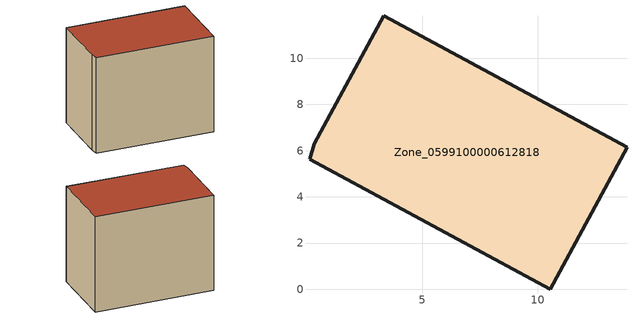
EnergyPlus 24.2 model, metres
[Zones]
Zone_0599100000612818
 floor ground (C_G): 0.12,5.64 0.33,6.3 3.32,11.84 13.86,6.14 10.54,0 z0.13
 wall outside (C_F): 13.86,6.14 3.32,11.84 0.33,6.3 0.12,5.64 10.54,0 13.86,6.14 z0.13:10.04
 roof outside (C_R): 0.33,6.3 0.12,5.64 10.54,0 13.86,6.14 3.32,11.84 z10.04
[BUILDING]
Pand.0599100000612818: North Axis=0; Terrain=City; Loads Convergence Tolerance Value=0.04; Temperature Convergence Tolerance Value=0.4; Solar Distribution=FullExterior; Maximum Number of Warmup Days=25; Minimum Number of Warmup Days=1
[Site:Location]
Rotterdam.The.Hague.AP_ZH_NLD Design_Conditions: Latitude=51.96; Longitude=4.45; Time Zone=1; Elevation=-4.5
[SITE:GROUNDTEMPERATURE:BUILDINGSURFACE]
18, 18, 18, 18, 18, 18, 18, 18, 18, 18, 18, 18
[MATERIAL] Thermal Absorptance=0.9; Solar Absorptance=0.7; Visible Absorptance=0.7
Name | Roughness | Thickness | Conductivity | Density | Specific Heat
G.D.1965 | MediumSmooth | 0.15 | 1 | 540 | 1210
F.D.1965 | Rough | 0.3 | 0.857143 | 1920 | 840
R.D.1965 | MediumRough | 0.2 | 0.08 | 1500 | 1000
[CONSTRUCTION]
C_G: G.D.1965
C_F: F.D.1965
C_R: R.D.1965
[ZONE]
Zone_0599100000612818: Type=1; Multiplier=1; Ceiling Height=Autocalculate; Volume=Autocalculate; Floor Area=autocalculate; Part of Total Floor Area=Yes
[ZONEINFILTRATION:DESIGNFLOWRATE]
Infil_Zone_0599100000612818: Zone or ZoneList or Space or SpaceList=Zone_0599100000612818; Schedule=AlwaysOn; Design Flow Rate Calculation Method=Flow/Area; Flow Rate per Floor Area=0.0042; Constant Term Coefficient=1; Temperature Term Coefficient=0; Velocity Term Coefficient=0; Velocity Squared Term Coefficient=0
[HVACTEMPLATE:ZONE:IDEALLOADSAIRSYSTEM]
Zone_0599100000612818: Maximum Heating Supply Air Temperature=50; Minimum Cooling Supply Air Temperature=13; Maximum Heating Supply Air Humidity Ratio=0.0156; Minimum Cooling Supply Air Humidity Ratio=0.0077; Heating Limit=NoLimit; Cooling Limit=NoLimit; Dehumidification Control Type=ConstantSensibleHeatRatio; Cooling Sensible Heat Ratio=0.7; Dehumidification Setpoint=60; Humidification Control Type=None; Humidification Setpoint=30; Outdoor Air Method=None; Outdoor Air Flow Rate per Person=0.00944; Outdoor Air Flow Rate per Zone Floor Area=0; Outdoor Air Flow Rate per Zone=0; Demand Controlled Ventilation Type=None; Outdoor Air Economizer Type=NoEconomizer; Heat Recovery Type=None; Sensible Heat Recovery Effectiveness=0.7; Latent Heat Recovery Effectiveness=0.65
[ZONECONTROL:THERMOSTAT]
ThermostatControl_Zone_0599100000612818: Zone or ZoneList=Zone_0599100000612818; Control Type Schedule=DualSetpointControlType; Control 1=Thermostat_Zone_0599100000612818; Temperature Difference Between Cutout And Setpoint=0
[THERMOSTATSETPOINT:DUALSETPOINT]
Thermostat_Zone_0599100000612818: Heating Setpoint Temperature Schedule=HeatingSetpoint_Zone_0599100000612818; Cooling Setpoint Temperature Schedule=CoolingSetpoint_Zone_0599100000612818
[SCHEDULE:COMPACT]
HeatingSetpoint_Zone_0599100000612818: Through: 12/31, For: AllDays, Until: 24:00, 21
CoolingSetpoint_Zone_0599100000612818: Through: 12/31, For: AllDays, Until: 24:00, 24
DualSetpointControlType: Through: 12/31, For: AllDays, Until: 24:00, 4
AlwaysOn: Through: 12/31, For: AllDays, Until: 24:00, 1
